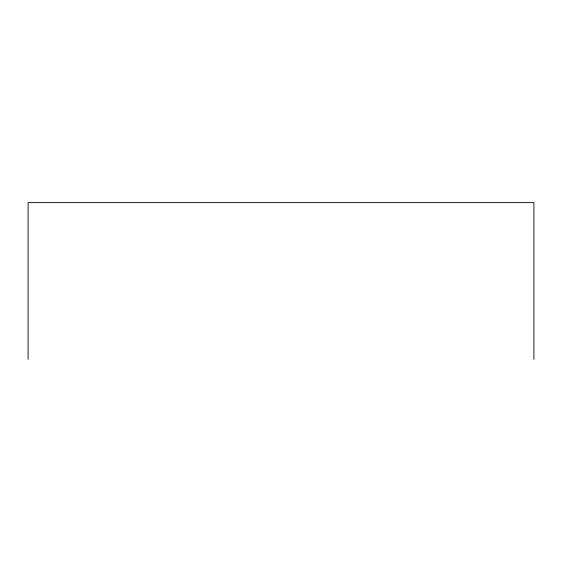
<?xml version="1.0" encoding="UTF-8"?>
<svg xmlns="http://www.w3.org/2000/svg" width="562" height="562" viewBox="0 0 562 562"><rect width="100%" height="100%" fill="white"/><g stroke="black" fill="none" stroke-linecap="round" stroke-linejoin="round"><path stroke-width="0.84" d="M533.9 359.371L533.9 202.629L28.1 202.629L28.1 359.371"/></g></svg>
